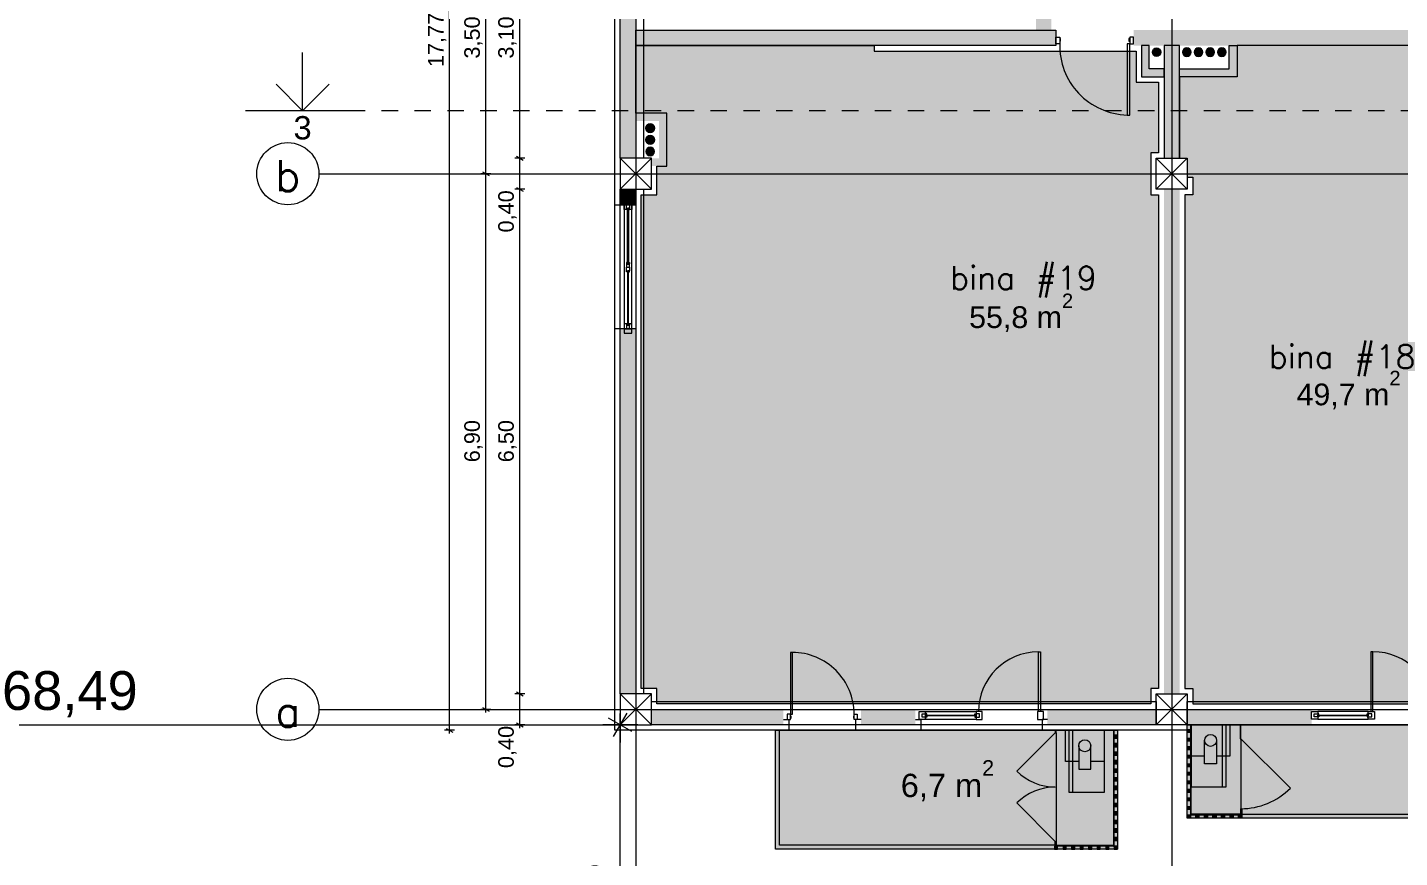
# Model space of a CAD drawing. Header units: metres. Extents: x 476297 to 476657, y 4620828 to 4621206.
# Drawn here: x 476383.03 to 476400.69, y 4620861.65 to 4620872.34 of the extents above; entities that cross this region are included whole.
import ezdxf

# ---------------------------------------------------------------- set-up
doc = ezdxf.new("R2010")
doc.units = ezdxf.units.M
doc.header["$MEASUREMENT"] = 0
doc.linetypes.add('Dashed', pattern=[0.423333, 0.211667, -0.211667])
for name, color, linetype in [('0_Pen_No__42_Pen_No__250', 7, 'Continuous'), ('2D Drafting - General_Pen_No__1', 7, 'Continuous'), ('2D Drafting - General_Pen_No__1_Pen_No__7', 7, 'Continuous'), ('2D Drafting - General_Pen_No__250_Pen_No__7', 7, 'Continuous'), ('2D Drafting - General_Pen_No__7', 7, 'Continuous'), ('2D Drafting - General_Pen_No__7_Pen_No__1', 7, 'Continuous'), ('2D Drafting - General_Pen_No__7_Pen_No__7', 7, 'Continuous'), ('Annotation - Text_Pen_No__7', 7, 'Continuous'), ('Doors_Pen_No__7_Pen_No__1', 7, 'Continuous'), ('Doors_Pen_No__7_Pen_No__7', 7, 'Continuous'), ('G-Anno-Nplt', 7, 'Continuous'), ('gegmebi_Pen_No__1', 7, 'Continuous'), ('kar-panjara_Pen_No__7_Pen_No__1', 7, 'Continuous'), ('kar-panjara_Pen_No__7_Pen_No__7', 7, 'Continuous'), ('New.', 7, 'Continuous'), ('New2D Drafting - General_Pen_No__250_Pen_No__7', 7, 'Continuous'), ('New2D Drafting - General_Pen_No__30_Pen_No__9_Pen_No__9', 7, 'Continuous'), ('NewDoors_Pen_No__7_Pen_No__7', 7, 'Continuous'), ('Newreg_nak', 7, 'Continuous'), ('Newshenobebi', 7, 'Continuous'), ('NewStructural - Bearing', 7, 'Continuous'), ('shaxtebi da milebi_Pen_No__1_Pen_No__1', 7, 'Continuous'), ('shaxtebi da milebi_Pen_No__5_Pen_No__250', 7, 'Continuous'), ('shaxtebi da milebi_Pen_No__5_Pen_No__5', 7, 'Continuous'), ('zoma', 7, 'Continuous'), ('zoma_Pen_No__5', 7, 'Continuous')]:
    doc.layers.add(name, color=color, linetype=linetype)
doc.styles.add('GENERATED_STYLE_1', font='arial.ttf')
doc.styles.add('GENERATED_STYLE_2', font='arial.ttf')
doc.dimstyles.new('GENERATED_STYLE__1', dxfattribs={"dimtxt": 0.2, "dimasz": 0.064421, "dimexe": 0.18, "dimexo": 0.003, "dimgap": 0.09, "dimtad": 1, "dimtih": 1, "dimtoh": 1, "dimzin": 0, "dimdsep": 46, "dimtxsty": 'GENERATED_STYLE_2', "dimblk": 'ARROWHEAD_2', "dimblk1": 'ARROWHEAD_2', "dimblk2": 'ARROWHEAD_2', "dimcen": 0.09, "dimclrd": 142, "dimclre": 142, "dimclrt": 142, "dimadec": 0, "dimazin": 0, "dimtfac": 1, "dimtdec": 4, "dimtmove": 0, "dimatfit": 3, "dimfxl": 1, "dimtolj": 1, "dimtzin": 0, "dimarcsym": 0})
doc.dimstyles.new('GENERATED_STYLE__11', dxfattribs={"dimtxt": 0.2, "dimasz": 0.064421, "dimexe": 0.18, "dimexo": 0.003, "dimgap": 0.09, "dimtad": 1, "dimzin": 0, "dimdsep": 46, "dimtxsty": 'GENERATED_STYLE_2', "dimblk": 'ARROWHEAD_2', "dimblk1": 'ARROWHEAD_2', "dimblk2": 'ARROWHEAD_2', "dimcen": 0.09, "dimclrd": 142, "dimclre": 142, "dimclrt": 142, "dimadec": 0, "dimazin": 0, "dimtfac": 1, "dimtdec": 4, "dimtmove": 0, "dimatfit": 3, "dimfxl": 1, "dimtolj": 1, "dimtzin": 0, "dimarcsym": 0})
doc.dimstyles.new('GENERATED_STYLE__15', dxfattribs={"dimtxt": 0.5, "dimasz": 0.228, "dimexe": 0.18, "dimexo": 0.003, "dimgap": 0.09, "dimtad": 1, "dimtih": 1, "dimtoh": 1, "dimzin": 0, "dimdsep": 46, "dimtxsty": 'GENERATED_STYLE_2', "dimblk": 'ARROWHEAD_2', "dimblk1": 'ARROWHEAD_2', "dimblk2": 'ARROWHEAD_2', "dimcen": 0.09, "dimclrd": 1, "dimclre": 1, "dimclrt": 1, "dimadec": 0, "dimazin": 0, "dimtfac": 1, "dimtdec": 4, "dimtmove": 2, "dimatfit": 3, "dimfxl": 1, "dimtolj": 1, "dimtzin": 0, "dimarcsym": 0})
doc.dimstyles.new('GENERATED_STYLE__9', dxfattribs={"dimtxt": 0.5, "dimasz": 0.228, "dimexe": 0.18, "dimexo": 0.003, "dimgap": 0.09, "dimtad": 1, "dimzin": 0, "dimdsep": 46, "dimtxsty": 'GENERATED_STYLE_2', "dimblk": 'ARROWHEAD_2', "dimblk1": 'ARROWHEAD_2', "dimblk2": 'ARROWHEAD_2', "dimcen": 0.09, "dimclrd": 1, "dimclre": 1, "dimclrt": 1, "dimadec": 0, "dimazin": 0, "dimtfac": 1, "dimtdec": 4, "dimtmove": 0, "dimatfit": 3, "dimfxl": 1, "dimtolj": 1, "dimtzin": 0, "dimarcsym": 0})

# ---------------------------------------------------------------- blocks, each defined once
blk = doc.blocks.new('*D623', base_point=(476844.527, 4621385.791))
at = {"layer": 'zoma', "color": 1, "linetype": 'Continuous', "lineweight": 0, "transparency": 16777216}
for p, q in [((476390.662, 4620863.359), (476390.662, 4620863.505)), ((476390.887, 4620863.359), (476390.437, 4620863.359)), ((476390.812, 4620863.272), (476390.512, 4620863.445)), ((476390.662, 4620858.414), (476390.662, 4620863.359)), ((476390.887, 4620858.414), (476390.437, 4620858.414)), ((476390.512, 4620858.501), (476390.812, 4620858.327)), ((476390.662, 4620858.267), (476390.662, 4620858.414))]:
    blk.add_line(p, q, dxfattribs=at)
at = {"layer": 'zoma', "color": 1, "lineweight": 0, "transparency": 16777216, "insert": (476390.562, 4620860.221), "char_height": 0.5, "attachment_point": 7, "rotation": 90, "style": 'GENERATED_STYLE_2'}
blk.add_mtext('\\A1;{\\pql;\\fArial CYR|b0|i0|c204|p34;4,93}', dxfattribs=at)
blk = doc.blocks.new('ARROWHEAD_2')
at = {"color": 0, "linetype": 'Continuous', "lineweight": 0}
for p, q in [((0, 0), (-1, 0)), ((-0.378, -0.655), (0.378, 0.655))]:
    blk.add_line(p, q, dxfattribs=at)
blk = doc.blocks.new('*D630', base_point=(476844.527, 4621385.791))
at = {"layer": 'zoma', "color": 142, "linetype": 'Continuous', "lineweight": 0, "transparency": 16777216}
for p, q in [((476388.994, 4620870.459), (476388.867, 4620870.459)), ((476388.888, 4620870.483), (476388.973, 4620870.434)), ((476388.931, 4620863.559), (476388.931, 4620870.459)), ((476388.994, 4620863.559), (476388.867, 4620863.559)), ((476388.888, 4620863.583), (476388.973, 4620863.534)), ((476388.931, 4620863.517), (476388.931, 4620863.559))]:
    blk.add_line(p, q, dxfattribs=at)
at = {"layer": 'zoma', "color": 142, "lineweight": 0, "transparency": 16777216, "insert": (476388.891, 4620866.742), "char_height": 0.2, "attachment_point": 7, "rotation": 90, "style": 'GENERATED_STYLE_2'}
blk.add_mtext('\\A1;{\\pql;\\fArial CYR|b0|i0|c204|p34;6,90}', dxfattribs=at)
blk = doc.blocks.new('*D631', base_point=(476844.527, 4621385.791))
at = {"layer": 'zoma', "color": 142, "linetype": 'Continuous', "lineweight": 0, "transparency": 16777216}
for p, q in [((476388.994, 4620873.959), (476388.867, 4620873.959)), ((476388.888, 4620873.983), (476388.973, 4620873.934)), ((476388.931, 4620870.459), (476388.931, 4620873.959)), ((476388.994, 4620870.459), (476388.867, 4620870.459)), ((476388.888, 4620870.483), (476388.973, 4620870.434))]:
    blk.add_line(p, q, dxfattribs=at)
at = {"layer": 'zoma', "color": 142, "lineweight": 0, "transparency": 16777216, "insert": (476388.891, 4620871.942), "char_height": 0.2, "attachment_point": 7, "rotation": 90, "style": 'GENERATED_STYLE_2'}
blk.add_mtext('\\A1;{\\pql;\\fArial CYR|b0|i0|c204|p34;3,50}', dxfattribs=at)
blk = doc.blocks.new('*D636', base_point=(476844.527, 4621385.791))
at = {"layer": 'zoma', "color": 142, "linetype": 'Continuous', "lineweight": 0, "transparency": 16777216}
for p, q in [((476390.621, 4620860.481), (476390.662, 4620860.481)), ((476390.687, 4620860.523), (476390.638, 4620860.438)), ((476390.662, 4620860.417), (476390.662, 4620860.544)), ((476390.662, 4620860.481), (476432.462, 4620860.481)), ((476432.438, 4620860.438), (476432.487, 4620860.523)), ((476432.462, 4620860.417), (476432.462, 4620860.544)), ((476432.462, 4620860.481), (476432.504, 4620860.481))]:
    blk.add_line(p, q, dxfattribs=at)
at = {"layer": 'zoma', "color": 142, "lineweight": 0, "transparency": 16777216, "insert": (476411.22, 4620860.521), "char_height": 0.2, "attachment_point": 7, "style": 'GENERATED_STYLE_2'}
blk.add_mtext('\\A1;{\\pql;\\fArial CYR|b0|i0|c204|p34;41,80}', dxfattribs=at)
blk = doc.blocks.new('*D657', base_point=(476844.527, 4621385.791))
at = {"layer": 'zoma', "color": 142, "linetype": 'Continuous', "lineweight": 0, "transparency": 16777216}
for p, q in [((476389.368, 4620863.759), (476389.368, 4620870.259)), ((476389.432, 4620863.759), (476389.305, 4620863.759)), ((476389.326, 4620863.783), (476389.41, 4620863.734)), ((476389.368, 4620863.359), (476389.368, 4620863.759)), ((476389.432, 4620863.359), (476389.305, 4620863.359)), ((476389.326, 4620863.383), (476389.41, 4620863.334)), ((476389.368, 4620863.317), (476389.368, 4620863.359))]:
    blk.add_line(p, q, dxfattribs=at)
at = {"layer": 'zoma', "color": 142, "lineweight": 0, "transparency": 16777216, "insert": (476389.328, 4620862.802), "char_height": 0.2, "attachment_point": 7, "rotation": 89.9995, "style": 'GENERATED_STYLE_2'}
blk.add_mtext('\\A1;{\\pql;\\fArial CYR|b0|i0|c204|p34;0,40}', dxfattribs=at)
blk = doc.blocks.new('*D658', base_point=(476844.527, 4621385.791))
at = {"layer": 'zoma', "color": 142, "linetype": 'Continuous', "lineweight": 0, "transparency": 16777216}
for p, q in [((476389.326, 4620870.283), (476389.411, 4620870.234)), ((476389.368, 4620863.759), (476389.368, 4620870.259)), ((476389.326, 4620863.783), (476389.41, 4620863.734))]:
    blk.add_line(p, q, dxfattribs=at)
at = {"layer": 'zoma', "color": 142, "lineweight": 0, "transparency": 16777216, "char_height": 0.2, "attachment_point": 7, "rotation": 89.9995, "style": 'GENERATED_STYLE_2'}
for s, insert in [('\\A1;{\\pql;\\fArial CYR|b0|i0|c204|p34;0,40}', (476389.328, 4620869.702)), ('\\A1;{\\pql;\\fArial CYR|b0|i0|c204|p34;6,50}', (476389.328, 4620866.742))]:
    blk.add_mtext(s, dxfattribs=dict(at, insert=insert))
blk = doc.blocks.new('*D659', base_point=(476844.527, 4621385.791))
at = {"layer": 'zoma', "color": 142, "linetype": 'Continuous', "lineweight": 0, "transparency": 16777216}
for p, q in [((476389.368, 4620870.659), (476389.368, 4620873.759)), ((476389.432, 4620870.659), (476389.305, 4620870.659)), ((476389.326, 4620870.683), (476389.411, 4620870.634)), ((476389.368, 4620870.259), (476389.368, 4620870.659)), ((476389.432, 4620870.259), (476389.305, 4620870.259)), ((476389.326, 4620870.283), (476389.411, 4620870.234)), ((476389.368, 4620863.759), (476389.368, 4620870.259))]:
    blk.add_line(p, q, dxfattribs=at)
blk = doc.blocks.new('*D660', base_point=(476844.527, 4621385.791))
at = {"layer": 'zoma', "color": 142, "linetype": 'Continuous', "lineweight": 0, "transparency": 16777216}
for p, q in [((476389.368, 4620873.759), (476389.368, 4620874.159)), ((476389.432, 4620873.759), (476389.305, 4620873.759)), ((476389.326, 4620873.783), (476389.411, 4620873.734)), ((476389.368, 4620870.659), (476389.368, 4620873.759)), ((476389.432, 4620870.659), (476389.305, 4620870.659)), ((476389.326, 4620870.683), (476389.411, 4620870.634))]:
    blk.add_line(p, q, dxfattribs=at)
at = {"layer": 'zoma', "color": 142, "lineweight": 0, "transparency": 16777216, "char_height": 0.2, "attachment_point": 7, "rotation": 89.9995, "style": 'GENERATED_STYLE_2'}
for s, insert in [('\\A1;{\\pql;\\fArial CYR|b0|i0|c204|p34;0,40}', (476389.328, 4620873.202)), ('\\A1;{\\pql;\\fArial CYR|b0|i0|c204|p34;3,10}', (476389.328, 4620871.942))]:
    blk.add_mtext(s, dxfattribs=dict(at, insert=insert))
blk = doc.blocks.new('*D665', base_point=(476844.527, 4621385.791))
at = {"layer": 'zoma', "color": 142, "linetype": 'Continuous', "lineweight": 0, "transparency": 16777216}
for p, q in [((476388.528, 4620881.059), (476388.401, 4620881.059)), ((476388.507, 4620881.034), (476388.422, 4620881.083)), ((476388.464, 4620881.059), (476388.464, 4620881.1)), ((476388.464, 4620863.289), (476388.464, 4620881.059)), ((476388.528, 4620863.289), (476388.401, 4620863.289)), ((476388.422, 4620863.313), (476388.506, 4620863.264)), ((476388.464, 4620863.247), (476388.464, 4620863.289))]:
    blk.add_line(p, q, dxfattribs=at)
at = {"layer": 'zoma', "color": 142, "lineweight": 0, "transparency": 16777216, "insert": (476388.424, 4620871.832), "char_height": 0.2, "attachment_point": 7, "rotation": 89.9995, "style": 'GENERATED_STYLE_2'}
blk.add_mtext('\\A1;{\\pql;\\fArial CYR|b0|i0|c204|p34;17,77}', dxfattribs=at)
blk = doc.blocks.new('*D669', base_point=(476844.527, 4621385.791))
at = {"layer": 'zoma', "color": 1, "linetype": 'Continuous', "lineweight": 0, "transparency": 16777216}
for p, q in [((476322.26, 4620863.508), (476322.087, 4620863.208)), ((476322.174, 4620863.133), (476322.174, 4620863.583)), ((476390.576, 4620863.208), (476390.749, 4620863.508)), ((476390.663, 4620863.133), (476390.663, 4620863.583)), ((476322.027, 4620863.358), (476322.174, 4620863.358)), ((476322.174, 4620863.358), (476390.663, 4620863.358)), ((476390.663, 4620863.358), (476390.809, 4620863.358))]:
    blk.add_line(p, q, dxfattribs=at)
at = {"layer": 'zoma', "color": 1, "lineweight": 0, "transparency": 16777216, "insert": (476382.702, 4620863.458), "char_height": 0.5, "attachment_point": 7, "style": 'GENERATED_STYLE_2'}
blk.add_mtext('\\A1;{\\pql;\\fArial CYR|b0|i0|c204|p34;68,49}', dxfattribs=at)

msp = doc.modelspace()

# ---------------------------------------------------------------- hatches: boundary and pattern name
at = {"layer": '2D Drafting - General_Pen_No__250_Pen_No__7', "linetype": 'Continuous', "lineweight": 0}
for points in [[(476390.862, 4620873.759), (476390.662, 4620873.759), (476390.662, 4620870.659), (476390.862, 4620870.659)], [(476396.012, 4620872.708), (476396.212, 4620872.708), (476396.212, 4620872.309), (476396.012, 4620872.309)], [(476390.862, 4620872.309), (476396.27, 4620872.309), (476396.27, 4620872.109), (476390.862, 4620872.109)], [(476397.27, 4620872.109), (476401.012, 4620872.109), (476401.012, 4620872.309), (476397.27, 4620872.309)], [(476397.472, 4620872.109), (476397.372, 4620872.109), (476397.372, 4620871.709), (476397.662, 4620871.709), (476397.662, 4620871.809), (476397.472, 4620871.809)], [(476397.862, 4620870.659), (476397.862, 4620872.109), (476397.662, 4620872.109), (476397.662, 4620870.659)], [(476398.502, 4620872.109), (476398.603, 4620872.109), (476398.603, 4620871.709), (476397.862, 4620871.709), (476397.862, 4620871.809), (476398.502, 4620871.809)], [(476390.862, 4620871.24), (476390.862, 4620871.14), (476391.162, 4620871.14), (476391.162, 4620870.659), (476391.062, 4620870.659), (476391.062, 4620870.558), (476391.262, 4620870.558), (476391.262, 4620871.24)], [(476390.862, 4620870.259), (476390.662, 4620870.259), (476390.662, 4620870.059), (476390.862, 4620870.059)], [(476397.862, 4620863.759), (476397.862, 4620870.259), (476397.662, 4620870.259), (476397.662, 4620863.759)], [(476390.862, 4620868.459), (476390.662, 4620868.459), (476390.662, 4620863.759), (476390.862, 4620863.759)], [(476391.062, 4620863.359), (476392.762, 4620863.359), (476392.762, 4620863.559), (476391.062, 4620863.559)], [(476394.462, 4620863.559), (476394.462, 4620863.359), (476393.762, 4620863.359), (476393.762, 4620863.559)], [(476396.162, 4620863.359), (476397.562, 4620863.359), (476397.562, 4620863.559), (476396.162, 4620863.559)], [(476397.962, 4620863.359), (476399.562, 4620863.359), (476399.562, 4620863.559), (476397.962, 4620863.559)], [(476396.262, 4620863.288), (476396.262, 4620863.258), (476396.272, 4620863.258), (476396.272, 4620863.288)], [(476397.012, 4620861.798), (476397.022, 4620861.798), (476397.022, 4620863.289), (476397.012, 4620863.289)], [(476398.012, 4620862.199), (476398.012, 4620863.359), (476398.002, 4620863.359), (476398.002, 4620862.199)], [(476398.642, 4620863.359), (476398.642, 4620863.179), (476398.652, 4620863.179), (476398.652, 4620863.359)], [(476398.662, 4620862.279), (476398.662, 4620862.199), (476398.652, 4620862.199), (476398.652, 4620862.279)], [(476398.652, 4620862.209), (476398.012, 4620862.209), (476398.012, 4620862.199), (476398.652, 4620862.199)], [(476396.262, 4620861.858), (476396.272, 4620861.858), (476396.272, 4620861.808), (476396.262, 4620861.808)], [(476396.262, 4620861.808), (476397.012, 4620861.808), (476397.012, 4620861.798), (476396.262, 4620861.798)]]:
    msp.add_hatch(color=7, dxfattribs=at).paths.add_polyline_path(points)
at = {"layer": 'G-Anno-Nplt', "linetype": 'Continuous', "lineweight": 0}
for color, points in [(167, [(476393.932, 4620872.109), (476393.932, 4620872.039), (476397.302, 4620872.039), (476397.302, 4620871.639), (476397.592, 4620871.639), (476397.592, 4620870.729), (476397.492, 4620870.729), (476397.492, 4620870.189), (476397.592, 4620870.189), (476397.592, 4620863.829), (476397.492, 4620863.829), (476397.492, 4620863.629), (476391.132, 4620863.629), (476391.132, 4620863.829), (476390.932, 4620863.829), (476390.932, 4620870.189), (476391.132, 4620870.189), (476391.132, 4620870.558), (476391.262, 4620870.558), (476391.262, 4620871.24), (476390.862, 4620871.24), (476390.862, 4620872.109)]), (167, [(476404.442, 4620869.939), (476402.042, 4620869.939), (476402.042, 4620872.039), (476400.892, 4620872.039), (476400.892, 4620872.109), (476398.603, 4620872.109), (476398.603, 4620871.709), (476397.862, 4620871.709), (476397.862, 4620870.659), (476397.962, 4620870.659), (476397.962, 4620870.413), (476398.032, 4620870.413), (476398.032, 4620870.189), (476397.932, 4620870.189), (476397.932, 4620863.829), (476398.032, 4620863.829), (476398.032, 4620863.629), (476404.392, 4620863.629), (476404.392, 4620863.829), (476404.442, 4620863.829)]), (46, [(476392.662, 4620861.758), (476392.662, 4620863.289), (476397.062, 4620863.289), (476397.062, 4620861.758)]), (46, [(476404.462, 4620863.359), (476404.462, 4620862.159), (476397.962, 4620862.159), (476397.962, 4620863.359)])]:
    msp.add_hatch(color=color, dxfattribs=at).paths.add_polyline_path(points)
at = {"layer": 'New2D Drafting - General_Pen_No__250_Pen_No__7', "linetype": 'Continuous', "lineweight": 0}
for points in [[(476396.892, 4620863.289), (476396.392, 4620863.289), (476396.392, 4620862.889), (476396.565, 4620862.889), (476396.565, 4620862.789), (476396.719, 4620862.789), (476396.719, 4620862.889), (476396.892, 4620862.889)], [(476396.892, 4620863.289), (476396.442, 4620863.289), (476396.442, 4620862.489), (476396.892, 4620862.489)], [(476398.012, 4620863.359), (476398.462, 4620863.359), (476398.462, 4620862.559), (476398.012, 4620862.559)], [(476398.012, 4620863.359), (476398.512, 4620863.359), (476398.512, 4620862.959), (476398.339, 4620862.959), (476398.339, 4620862.859), (476398.185, 4620862.859), (476398.185, 4620862.959), (476398.012, 4620862.959)]]:
    msp.add_hatch(color=255, dxfattribs=at).paths.add_polyline_path(points)
at = {"layer": 'New2D Drafting - General_Pen_No__30_Pen_No__9_Pen_No__9', "linetype": 'Continuous', "lineweight": 0}
for points in [[(476397.962, 4620863.299), (476398.002, 4620863.299), (476398.002, 4620863.259), (476397.962, 4620863.259)], [(476397.062, 4620863.228), (476397.022, 4620863.228), (476397.022, 4620863.188), (476397.062, 4620863.188)], [(476397.062, 4620863.118), (476397.022, 4620863.118), (476397.022, 4620863.078), (476397.062, 4620863.078)], [(476397.962, 4620863.189), (476398.002, 4620863.189), (476398.002, 4620863.149), (476397.962, 4620863.149)], [(476397.062, 4620863.008), (476397.022, 4620863.008), (476397.022, 4620862.968), (476397.062, 4620862.968)], [(476397.962, 4620863.079), (476398.002, 4620863.079), (476398.002, 4620863.039), (476397.962, 4620863.039)], [(476397.962, 4620862.969), (476398.002, 4620862.969), (476398.002, 4620862.929), (476397.962, 4620862.929)], [(476397.062, 4620862.898), (476397.022, 4620862.898), (476397.022, 4620862.858), (476397.062, 4620862.858)], [(476397.062, 4620862.788), (476397.022, 4620862.788), (476397.022, 4620862.748), (476397.062, 4620862.748)], [(476397.962, 4620862.859), (476398.002, 4620862.859), (476398.002, 4620862.819), (476397.962, 4620862.819)], [(476397.962, 4620862.749), (476398.002, 4620862.749), (476398.002, 4620862.709), (476397.962, 4620862.709)], [(476397.062, 4620862.678), (476397.022, 4620862.678), (476397.022, 4620862.638), (476397.062, 4620862.638)], [(476397.962, 4620862.639), (476398.002, 4620862.639), (476398.002, 4620862.599), (476397.962, 4620862.599)], [(476397.062, 4620862.568), (476397.022, 4620862.568), (476397.022, 4620862.528), (476397.062, 4620862.528)], [(476397.062, 4620862.458), (476397.022, 4620862.458), (476397.022, 4620862.418), (476397.062, 4620862.418)], [(476397.962, 4620862.529), (476398.002, 4620862.529), (476398.002, 4620862.489), (476397.962, 4620862.489)], [(476397.962, 4620862.419), (476398.002, 4620862.419), (476398.002, 4620862.379), (476397.962, 4620862.379)], [(476397.062, 4620862.348), (476397.022, 4620862.348), (476397.022, 4620862.308), (476397.062, 4620862.308)], [(476397.062, 4620862.238), (476397.022, 4620862.238), (476397.022, 4620862.198), (476397.062, 4620862.198)], [(476397.962, 4620862.309), (476398.002, 4620862.309), (476398.002, 4620862.269), (476397.962, 4620862.269)], [(476397.062, 4620862.128), (476397.022, 4620862.128), (476397.022, 4620862.088), (476397.062, 4620862.088)], [(476397.962, 4620862.159), (476397.962, 4620862.199), (476398.002, 4620862.199), (476398.002, 4620862.159)], [(476398.072, 4620862.159), (476398.072, 4620862.199), (476398.112, 4620862.199), (476398.112, 4620862.159)], [(476398.182, 4620862.159), (476398.182, 4620862.199), (476398.222, 4620862.199), (476398.222, 4620862.159)], [(476398.292, 4620862.159), (476398.292, 4620862.199), (476398.332, 4620862.199), (476398.332, 4620862.159)], [(476398.402, 4620862.159), (476398.402, 4620862.199), (476398.442, 4620862.199), (476398.442, 4620862.159)], [(476398.512, 4620862.159), (476398.512, 4620862.199), (476398.552, 4620862.199), (476398.552, 4620862.159)], [(476398.622, 4620862.159), (476398.622, 4620862.199), (476398.662, 4620862.199), (476398.662, 4620862.159)], [(476397.062, 4620862.018), (476397.022, 4620862.018), (476397.022, 4620861.978), (476397.062, 4620861.978)], [(476397.062, 4620861.908), (476397.022, 4620861.908), (476397.022, 4620861.868), (476397.062, 4620861.868)], [(476396.292, 4620861.758), (476396.292, 4620861.798), (476396.252, 4620861.798), (476396.252, 4620861.758)], [(476396.402, 4620861.758), (476396.402, 4620861.798), (476396.362, 4620861.798), (476396.362, 4620861.758)], [(476396.512, 4620861.758), (476396.512, 4620861.798), (476396.472, 4620861.798), (476396.472, 4620861.758)], [(476396.622, 4620861.758), (476396.622, 4620861.798), (476396.582, 4620861.798), (476396.582, 4620861.758)], [(476396.732, 4620861.758), (476396.732, 4620861.798), (476396.692, 4620861.798), (476396.692, 4620861.758)], [(476396.842, 4620861.758), (476396.842, 4620861.798), (476396.802, 4620861.798), (476396.802, 4620861.758)], [(476396.952, 4620861.758), (476396.952, 4620861.798), (476396.912, 4620861.798), (476396.912, 4620861.758)], [(476397.062, 4620861.758), (476397.062, 4620861.798), (476397.022, 4620861.798), (476397.022, 4620861.758)]]:
    msp.add_hatch(color=255, dxfattribs=at).paths.add_polyline_path(points)
at = {"layer": 'shaxtebi da milebi_Pen_No__1_Pen_No__1', "linetype": 'Continuous', "lineweight": 0}
for points in [[(476397.512, 4620872.024, -1), (476397.622, 4620872.024, -1)], [(476398.012, 4620872.024, 1), (476397.902, 4620872.024, 1)], [(476391.048, 4620870.8, -1), (476391.048, 4620870.69, -1)]]:
    msp.add_hatch(color=1, dxfattribs=at).paths.add_polyline_path(points)
at = {"layer": 'shaxtebi da milebi_Pen_No__5_Pen_No__5', "linetype": 'Continuous', "lineweight": 0}
for color, points in [(5, [(476398.107, 4620872.079, 1), (476398.107, 4620871.969, 1)]), (251, [(476398.257, 4620872.079, 1), (476398.257, 4620871.969, 1)]), (251, [(476398.407, 4620872.079, 1), (476398.407, 4620871.969, 1)]), (251, [(476391.048, 4620870.99, 1), (476391.048, 4620871.1, 1)]), (251, [(476391.048, 4620870.84, 1), (476391.048, 4620870.95, 1)])]:
    msp.add_hatch(color=color, dxfattribs=at).paths.add_polyline_path(points)

# ---------------------------------------------------------------- linework, layer by layer
at = {"layer": '0_Pen_No__42_Pen_No__250', "color": 5, "linetype": 'Continuous', "lineweight": 0}
for centre in [(476386.382, 4620870.459), (476386.382, 4620870.459), (476386.382, 4620863.559), (476386.382, 4620863.559)]:
    msp.add_circle(centre, 0.4, dxfattribs=at)
at = {"layer": '2D Drafting - General_Pen_No__1', "color": 7, "linetype": 'Continuous', "lineweight": 0}
for p, q in [((476390.662, 4620870.259), (476391.062, 4620870.659)), ((476391.062, 4620870.259), (476390.662, 4620870.659)), ((476397.562, 4620870.259), (476397.962, 4620870.659)), ((476397.962, 4620870.259), (476397.562, 4620870.659)), ((476390.662, 4620863.359), (476391.062, 4620863.759)), ((476391.062, 4620863.359), (476390.662, 4620863.759)), ((476397.562, 4620863.359), (476397.962, 4620863.759)), ((476397.962, 4620863.359), (476397.562, 4620863.759))]:
    msp.add_line(p, q, dxfattribs=at)
at = {"layer": '2D Drafting - General_Pen_No__1', "color": 7, "linetype": 'Continuous', "lineweight": 0, "flags": 128}
for points in [[(476390.662, 4620870.659), (476390.662, 4620873.759), (476390.962, 4620873.759), (476390.962, 4620870.659)], [(476390.662, 4620870.259), (476391.062, 4620870.259), (476391.062, 4620870.659), (476390.662, 4620870.659)], [(476397.962, 4620870.259), (476397.562, 4620870.259), (476397.562, 4620870.659), (476397.962, 4620870.659)], [(476390.662, 4620863.759), (476390.662, 4620870.259), (476390.962, 4620870.259), (476390.962, 4620863.759)], [(476390.662, 4620863.359), (476391.062, 4620863.359), (476391.062, 4620863.759), (476390.662, 4620863.759)], [(476397.562, 4620863.359), (476391.062, 4620863.359), (476391.062, 4620863.659), (476397.562, 4620863.659)], [(476397.962, 4620863.359), (476397.562, 4620863.359), (476397.562, 4620863.759), (476397.962, 4620863.759)], [(476404.462, 4620863.359), (476397.962, 4620863.359), (476397.962, 4620863.659), (476404.462, 4620863.659)]]:
    msp.add_lwpolyline(points, close=True, dxfattribs=at)
at = {"layer": '2D Drafting - General_Pen_No__1_Pen_No__7', "color": 7, "linetype": 'Continuous', "lineweight": 0}
msp.add_arc((476397.212, 4620872.108), 0.893, 178.3962, 268.3962, dxfattribs=at)
at = {"layer": '2D Drafting - General_Pen_No__250_Pen_No__7', "color": 7, "linetype": 'Continuous', "lineweight": 0, "flags": 128}
for points in [[(476390.862, 4620872.309), (476396.27, 4620872.309), (476396.27, 4620872.109), (476390.862, 4620872.109)], [(476397.472, 4620872.109), (476397.372, 4620872.109), (476397.372, 4620871.709), (476397.662, 4620871.709), (476397.662, 4620871.809), (476397.472, 4620871.809)], [(476397.862, 4620870.659), (476397.862, 4620872.109), (476397.662, 4620872.109), (476397.662, 4620870.659)], [(476398.502, 4620872.109), (476398.603, 4620872.109), (476398.603, 4620871.709), (476397.862, 4620871.709), (476397.862, 4620871.809), (476398.502, 4620871.809)], [(476396.262, 4620863.288), (476396.262, 4620863.258), (476396.272, 4620863.258), (476396.272, 4620863.288)], [(476397.012, 4620861.798), (476397.022, 4620861.798), (476397.022, 4620863.289), (476397.012, 4620863.289)], [(476398.012, 4620862.199), (476398.012, 4620863.359), (476398.002, 4620863.359), (476398.002, 4620862.199)], [(476398.642, 4620863.359), (476398.642, 4620863.179), (476398.652, 4620863.179), (476398.652, 4620863.359)], [(476398.662, 4620862.279), (476398.662, 4620862.199), (476398.652, 4620862.199), (476398.652, 4620862.279)], [(476398.652, 4620862.209), (476398.012, 4620862.209), (476398.012, 4620862.199), (476398.652, 4620862.199)], [(476396.262, 4620861.858), (476396.272, 4620861.858), (476396.272, 4620861.808), (476396.262, 4620861.808)], [(476396.262, 4620861.808), (476397.012, 4620861.808), (476397.012, 4620861.798), (476396.262, 4620861.798)]]:
    msp.add_lwpolyline(points, close=True, dxfattribs=at)
at = {"layer": '2D Drafting - General_Pen_No__7', "color": 7, "linetype": 'Continuous', "lineweight": 0, "flags": 128}
for points in [[(476392.762, 4620863.43), (476392.832, 4620863.43), (476392.832, 4620863.29)], [(476393.762, 4620863.43), (476393.692, 4620863.43), (476393.692, 4620863.29)], [(476394.462, 4620863.43), (476394.532, 4620863.43), (476394.532, 4620863.29)], [(476396.162, 4620863.43), (476396.092, 4620863.43), (476396.092, 4620863.29)]]:
    msp.add_lwpolyline(points, dxfattribs=at)
at = {"layer": '2D Drafting - General_Pen_No__7_Pen_No__1', "color": 7, "linetype": 'Continuous', "lineweight": 0, "flags": 128}
msp.add_lwpolyline([(476395.242, 4620863.43), (476394.592, 4620863.43), (476394.592, 4620863.53), (476395.242, 4620863.53)], close=True, dxfattribs=at)
at = {"layer": '2D Drafting - General_Pen_No__7_Pen_No__7', "color": 7, "linetype": 'Continuous', "lineweight": 0, "flags": 128}
msp.add_lwpolyline([(476399.642, 4620863.431), (476400.292, 4620863.431), (476400.292, 4620863.531), (476399.642, 4620863.531)], close=True, dxfattribs=at)
at = {"layer": '2D Drafting - General_Pen_No__7_Pen_No__7', "color": 7, "linetype": 'Continuous', "lineweight": 0}
for centre, radius, start, end in [((476392.878, 4620863.498), 0.794, 359.9998, 90.0015), ((476396.045, 4620863.53), 0.77, 90, 179.9968), ((476400.352, 4620863.531), 0.77, 0.0057, 90.0025)]:
    msp.add_arc(centre, radius, start, end, dxfattribs=at)
at = {"layer": 'Doors_Pen_No__7_Pen_No__1', "color": 7, "linetype": 'Continuous', "lineweight": 0, "flags": 128}
msp.add_lwpolyline([(476396.072, 4620863.53), (476396.045, 4620863.53), (476396.045, 4620864.3), (476396.072, 4620864.3)], close=True, dxfattribs=at)
at = {"layer": 'Doors_Pen_No__7_Pen_No__7', "color": 7, "linetype": 'Continuous', "lineweight": 0, "flags": 128}
for points in [[(476396.27, 4620872.217), (476396.319, 4620872.217), (476396.319, 4620872.133), (476396.27, 4620872.133)], [(476396.33, 4620872.199), (476396.319, 4620872.199), (476396.319, 4620872.166), (476396.33, 4620872.166)], [(476397.22, 4620872.133), (476397.187, 4620872.133), (476397.187, 4620871.215), (476397.22, 4620871.215)], [(476397.22, 4620872.199), (476397.209, 4620872.199), (476397.209, 4620872.166), (476397.22, 4620872.166)], [(476397.27, 4620872.217), (476397.22, 4620872.217), (476397.22, 4620872.133), (476397.27, 4620872.133)], [(476392.852, 4620863.498), (476392.878, 4620863.498), (476392.878, 4620864.292), (476392.852, 4620864.292)], [(476400.325, 4620863.531), (476400.352, 4620863.531), (476400.352, 4620864.301), (476400.325, 4620864.301)], [(476392.812, 4620863.43), (476392.852, 4620863.43), (476392.852, 4620863.498), (476392.812, 4620863.498)], [(476392.852, 4620863.444), (476392.86, 4620863.444), (476392.86, 4620863.471), (476392.852, 4620863.471)], [(476393.664, 4620863.444), (476393.673, 4620863.444), (476393.673, 4620863.471), (476393.664, 4620863.471)], [(476393.712, 4620863.43), (476393.673, 4620863.43), (476393.673, 4620863.498), (476393.712, 4620863.498)]]:
    msp.add_lwpolyline(points, close=True, dxfattribs=at)
at = {"layer": 'G-Anno-Nplt', "color": 7, "linetype": 'Continuous', "lineweight": 0, "flags": 128}
for points in [[(476393.932, 4620872.109), (476393.932, 4620872.039), (476397.302, 4620872.039), (476397.302, 4620871.639), (476397.592, 4620871.639), (476397.592, 4620870.729), (476397.492, 4620870.729), (476397.492, 4620870.189), (476397.592, 4620870.189), (476397.592, 4620863.829), (476397.492, 4620863.829), (476397.492, 4620863.629), (476391.132, 4620863.629), (476391.132, 4620863.829), (476390.932, 4620863.829), (476390.932, 4620870.189), (476391.132, 4620870.189), (476391.132, 4620870.558), (476391.262, 4620870.558), (476391.262, 4620871.24), (476390.862, 4620871.24), (476390.862, 4620872.109)], [(476404.442, 4620869.939), (476402.042, 4620869.939), (476402.042, 4620872.039), (476400.892, 4620872.039), (476400.892, 4620872.109), (476398.603, 4620872.109), (476398.603, 4620871.709), (476397.862, 4620871.709), (476397.862, 4620870.659), (476397.962, 4620870.659), (476397.962, 4620870.413), (476398.032, 4620870.413), (476398.032, 4620870.189), (476397.932, 4620870.189), (476397.932, 4620863.829), (476398.032, 4620863.829), (476398.032, 4620863.629), (476404.392, 4620863.629), (476404.392, 4620863.829), (476404.442, 4620863.829)], [(476392.662, 4620861.758), (476392.662, 4620863.289), (476397.062, 4620863.289), (476397.062, 4620861.758)], [(476404.462, 4620863.359), (476404.462, 4620862.159), (476397.962, 4620862.159), (476397.962, 4620863.359)]]:
    msp.add_lwpolyline(points, close=True, dxfattribs=at)
at = {"layer": 'gegmebi_Pen_No__1', "color": 7, "linetype": 'Continuous', "lineweight": 0, "flags": 128}
for points in [[(476396.565, 4620862.889), (476396.392, 4620862.889), (476396.392, 4620863.289), (476396.892, 4620863.289), (476396.892, 4620862.889), (476396.719, 4620862.889)], [(476398.339, 4620862.959), (476398.512, 4620862.959), (476398.512, 4620863.359), (476398.012, 4620863.359), (476398.012, 4620862.959), (476398.185, 4620862.959)], [(476398.339, 4620863.159), (476398.339, 4620862.859), (476398.185, 4620862.859), (476398.185, 4620863.159)], [(476396.565, 4620863.089), (476396.565, 4620862.789), (476396.719, 4620862.789), (476396.719, 4620863.089)]]:
    msp.add_lwpolyline(points, dxfattribs=at)
at = {"layer": 'kar-panjara_Pen_No__7_Pen_No__1', "color": 7, "linetype": 'Continuous', "lineweight": 0, "flags": 128}
for points in [[(476394.592, 4620863.43), (476394.512, 4620863.43), (476394.512, 4620863.53), (476394.592, 4620863.53)], [(476394.547, 4620863.5), (476394.592, 4620863.5), (476394.592, 4620863.485), (476394.592, 4620863.475), (476394.607, 4620863.475), (476394.607, 4620863.46), (476394.547, 4620863.46)], [(476394.607, 4620863.5), (476394.592, 4620863.5), (476394.592, 4620863.485), (476394.607, 4620863.485)], [(476394.592, 4620863.485), (476395.242, 4620863.485), (476395.242, 4620863.475), (476394.592, 4620863.475)], [(476395.227, 4620863.5), (476395.242, 4620863.5), (476395.242, 4620863.485), (476395.227, 4620863.485)], [(476395.287, 4620863.5), (476395.242, 4620863.5), (476395.242, 4620863.485), (476395.242, 4620863.475), (476395.227, 4620863.475), (476395.227, 4620863.46), (476395.287, 4620863.46)], [(476395.242, 4620863.43), (476395.322, 4620863.43), (476395.322, 4620863.53), (476395.242, 4620863.53)], [(476396.032, 4620863.43), (476396.112, 4620863.43), (476396.112, 4620863.53), (476396.032, 4620863.53)]]:
    msp.add_lwpolyline(points, close=True, dxfattribs=at)
at = {"layer": 'kar-panjara_Pen_No__7_Pen_No__7', "color": 7, "linetype": 'Continuous', "lineweight": 0, "flags": 128}
for points in [[(476390.712, 4620869.999), (476390.712, 4620870.119), (476390.812, 4620870.119), (476390.812, 4620869.999)], [(476390.812, 4620868.459), (476390.812, 4620870.059), (476390.712, 4620870.059), (476390.713, 4620868.459)], [(476390.782, 4620870.059), (476390.782, 4620870.014), (476390.767, 4620870.014), (476390.757, 4620870.014), (476390.757, 4620869.999), (476390.742, 4620869.999), (476390.742, 4620870.059)], [(476390.767, 4620870.014), (476390.767, 4620869.29), (476390.757, 4620869.29), (476390.757, 4620870.014)], [(476390.782, 4620869.999), (476390.782, 4620870.014), (476390.767, 4620870.014), (476390.767, 4620869.999)], [(476390.782, 4620869.254), (476390.782, 4620869.299), (476390.767, 4620869.299), (476390.757, 4620869.299), (476390.757, 4620869.314), (476390.742, 4620869.314), (476390.742, 4620869.254)], [(476390.782, 4620869.314), (476390.782, 4620869.299), (476390.767, 4620869.299), (476390.767, 4620869.314)], [(476390.782, 4620869.254), (476390.782, 4620869.209), (476390.767, 4620869.209), (476390.757, 4620869.209), (476390.757, 4620869.194), (476390.742, 4620869.194), (476390.742, 4620869.254)], [(476390.767, 4620868.509), (476390.767, 4620869.209), (476390.757, 4620869.209), (476390.757, 4620868.509)], [(476390.782, 4620869.194), (476390.782, 4620869.209), (476390.767, 4620869.209), (476390.767, 4620869.194)], [(476390.712, 4620868.524), (476390.712, 4620868.404), (476390.812, 4620868.404), (476390.812, 4620868.524)], [(476390.782, 4620868.459), (476390.782, 4620868.509), (476390.767, 4620868.509), (476390.757, 4620868.509), (476390.757, 4620868.524), (476390.742, 4620868.524), (476390.742, 4620868.459)], [(476390.782, 4620868.524), (476390.782, 4620868.509), (476390.767, 4620868.509), (476390.767, 4620868.524)], [(476399.642, 4620863.431), (476399.562, 4620863.431), (476399.562, 4620863.531), (476399.642, 4620863.531)], [(476399.597, 4620863.501), (476399.642, 4620863.501), (476399.642, 4620863.486), (476399.642, 4620863.476), (476399.657, 4620863.476), (476399.657, 4620863.461), (476399.597, 4620863.461)], [(476399.657, 4620863.501), (476399.642, 4620863.501), (476399.642, 4620863.486), (476399.657, 4620863.486)], [(476399.642, 4620863.486), (476400.292, 4620863.486), (476400.292, 4620863.476), (476399.642, 4620863.476)], [(476400.337, 4620863.501), (476400.292, 4620863.501), (476400.292, 4620863.486), (476400.292, 4620863.476), (476400.277, 4620863.476), (476400.277, 4620863.461), (476400.337, 4620863.461)], [(476400.277, 4620863.501), (476400.292, 4620863.501), (476400.292, 4620863.486), (476400.277, 4620863.486)], [(476400.372, 4620863.431), (476400.292, 4620863.431), (476400.292, 4620863.531), (476400.372, 4620863.531)]]:
    msp.add_lwpolyline(points, close=True, dxfattribs=at)
at = {"layer": 'New2D Drafting - General_Pen_No__30_Pen_No__9_Pen_No__9', "color": 7, "linetype": 'Continuous', "lineweight": 0, "flags": 128}
for points in [[(476397.962, 4620863.299), (476398.002, 4620863.299), (476398.002, 4620863.259), (476397.962, 4620863.259)], [(476397.062, 4620863.228), (476397.022, 4620863.228), (476397.022, 4620863.188), (476397.062, 4620863.188)], [(476397.062, 4620863.118), (476397.022, 4620863.118), (476397.022, 4620863.078), (476397.062, 4620863.078)], [(476397.962, 4620863.189), (476398.002, 4620863.189), (476398.002, 4620863.149), (476397.962, 4620863.149)], [(476397.062, 4620863.008), (476397.022, 4620863.008), (476397.022, 4620862.968), (476397.062, 4620862.968)], [(476397.962, 4620863.079), (476398.002, 4620863.079), (476398.002, 4620863.039), (476397.962, 4620863.039)], [(476397.962, 4620862.969), (476398.002, 4620862.969), (476398.002, 4620862.929), (476397.962, 4620862.929)], [(476397.062, 4620862.898), (476397.022, 4620862.898), (476397.022, 4620862.858), (476397.062, 4620862.858)], [(476397.062, 4620862.788), (476397.022, 4620862.788), (476397.022, 4620862.748), (476397.062, 4620862.748)], [(476397.962, 4620862.859), (476398.002, 4620862.859), (476398.002, 4620862.819), (476397.962, 4620862.819)], [(476397.962, 4620862.749), (476398.002, 4620862.749), (476398.002, 4620862.709), (476397.962, 4620862.709)], [(476397.062, 4620862.678), (476397.022, 4620862.678), (476397.022, 4620862.638), (476397.062, 4620862.638)], [(476397.962, 4620862.639), (476398.002, 4620862.639), (476398.002, 4620862.599), (476397.962, 4620862.599)], [(476397.062, 4620862.568), (476397.022, 4620862.568), (476397.022, 4620862.528), (476397.062, 4620862.528)], [(476397.062, 4620862.458), (476397.022, 4620862.458), (476397.022, 4620862.418), (476397.062, 4620862.418)], [(476397.962, 4620862.529), (476398.002, 4620862.529), (476398.002, 4620862.489), (476397.962, 4620862.489)], [(476397.962, 4620862.419), (476398.002, 4620862.419), (476398.002, 4620862.379), (476397.962, 4620862.379)], [(476397.062, 4620862.348), (476397.022, 4620862.348), (476397.022, 4620862.308), (476397.062, 4620862.308)], [(476397.062, 4620862.238), (476397.022, 4620862.238), (476397.022, 4620862.198), (476397.062, 4620862.198)], [(476397.962, 4620862.309), (476398.002, 4620862.309), (476398.002, 4620862.269), (476397.962, 4620862.269)], [(476397.062, 4620862.128), (476397.022, 4620862.128), (476397.022, 4620862.088), (476397.062, 4620862.088)], [(476397.962, 4620862.159), (476397.962, 4620862.199), (476398.002, 4620862.199), (476398.002, 4620862.159)], [(476398.072, 4620862.159), (476398.072, 4620862.199), (476398.112, 4620862.199), (476398.112, 4620862.159)], [(476398.182, 4620862.159), (476398.182, 4620862.199), (476398.222, 4620862.199), (476398.222, 4620862.159)], [(476398.292, 4620862.159), (476398.292, 4620862.199), (476398.332, 4620862.199), (476398.332, 4620862.159)], [(476398.402, 4620862.159), (476398.402, 4620862.199), (476398.442, 4620862.199), (476398.442, 4620862.159)], [(476398.512, 4620862.159), (476398.512, 4620862.199), (476398.552, 4620862.199), (476398.552, 4620862.159)], [(476398.622, 4620862.159), (476398.622, 4620862.199), (476398.662, 4620862.199), (476398.662, 4620862.159)], [(476397.062, 4620862.018), (476397.022, 4620862.018), (476397.022, 4620861.978), (476397.062, 4620861.978)], [(476397.062, 4620861.908), (476397.022, 4620861.908), (476397.022, 4620861.868), (476397.062, 4620861.868)], [(476396.292, 4620861.758), (476396.292, 4620861.798), (476396.252, 4620861.798), (476396.252, 4620861.758)], [(476396.402, 4620861.758), (476396.402, 4620861.798), (476396.362, 4620861.798), (476396.362, 4620861.758)], [(476396.512, 4620861.758), (476396.512, 4620861.798), (476396.472, 4620861.798), (476396.472, 4620861.758)], [(476396.622, 4620861.758), (476396.622, 4620861.798), (476396.582, 4620861.798), (476396.582, 4620861.758)], [(476396.732, 4620861.758), (476396.732, 4620861.798), (476396.692, 4620861.798), (476396.692, 4620861.758)], [(476396.842, 4620861.758), (476396.842, 4620861.798), (476396.802, 4620861.798), (476396.802, 4620861.758)], [(476396.952, 4620861.758), (476396.952, 4620861.798), (476396.912, 4620861.798), (476396.912, 4620861.758)], [(476397.062, 4620861.758), (476397.062, 4620861.798), (476397.022, 4620861.798), (476397.022, 4620861.758)]]:
    msp.add_lwpolyline(points, close=True, dxfattribs=at)
at = {"layer": 'NewDoors_Pen_No__7_Pen_No__7', "color": 7, "linetype": 'Continuous', "lineweight": 0, "flags": 128}
for points in [[(476396.262, 4620861.808), (476392.712, 4620861.808), (476392.712, 4620863.289)], [(476398.662, 4620862.209), (476404.412, 4620862.209), (476404.412, 4620863.359)]]:
    msp.add_lwpolyline(points, dxfattribs=at)
at = {"layer": 'Newreg_nak', "color": 7, "linetype": 'Continuous', "lineweight": 0}
for p, q in [((476396.488, 4620862.489), (476396.488, 4620863.289)), ((476398.417, 4620862.559), (476398.417, 4620863.359)), ((476396.272, 4620863.258), (476396.272, 4620861.858)), ((476398.652, 4620863.179), (476398.652, 4620862.279))]:
    msp.add_line(p, q, dxfattribs=at)
at = {"layer": 'Newreg_nak', "color": 7, "linetype": 'Continuous', "lineweight": 0, "flags": 128}
msp.add_lwpolyline([(476397.962, 4620863.289), (476390.592, 4620863.289), (476390.592, 4620881.059), (476400.226, 4620881.058)], dxfattribs=at)
for points in [[(476390.862, 4620868.459), (476390.592, 4620868.459), (476390.592, 4620870.059), (476390.862, 4620870.059)], [(476396.892, 4620863.289), (476396.892, 4620862.489), (476396.442, 4620862.489), (476396.442, 4620863.289)], [(476398.012, 4620863.359), (476398.012, 4620862.559), (476398.462, 4620862.559), (476398.462, 4620863.359)]]:
    msp.add_lwpolyline(points, close=True, dxfattribs=at)
at = {"layer": 'Newreg_nak', "color": 7, "linetype": 'Continuous', "lineweight": 0}
for centre in [(476396.642, 4620863.089), (476398.262, 4620863.159)]:
    msp.add_circle(centre, 0.077, dxfattribs=at)
at = {"layer": 'Newshenobebi', "color": 1, "linetype": 'Continuous', "lineweight": 0}
for points in [[(476386.572, 4620871.269), (476386.572, 4620872.022)], [(476386.572, 4620871.269), (476386.231, 4620871.611)], [(476386.572, 4620871.269), (476386.913, 4620871.611)], [(476387.309, 4620871.269), (476385.835, 4620871.269)]]:
    msp.add_lwpolyline(points, dxfattribs=at)
at = {"layer": 'Newshenobebi', "color": 1, "linetype": 'Dashed', "lineweight": 0}
msp.add_lwpolyline([(476436.908, 4620871.269), (476385.835, 4620871.269)], dxfattribs=at)
at = {"layer": 'NewStructural - Bearing', "color": 7, "linetype": 'Continuous', "lineweight": 0}
for p, q in [((476396.262, 4620863.258), (476395.767, 4620862.763)), ((476398.652, 4620863.179), (476399.289, 4620862.542)), ((476396.262, 4620861.858), (476395.767, 4620862.353))]:
    msp.add_line(p, q, dxfattribs=at)
for centre, radius, start, end in [((476396.262, 4620863.258), 0.7, 225, 270), ((476396.262, 4620861.858), 0.7, 90, 135), ((476398.652, 4620863.179), 0.9, 270, 315)]:
    msp.add_arc(centre, radius, start, end, dxfattribs=at)
at = {"layer": 'shaxtebi da milebi_Pen_No__1_Pen_No__1', "color": 1, "linetype": 'Continuous', "lineweight": 0, "flags": 128}
for points in [[(476397.512, 4620872.024, -1), (476397.622, 4620872.024, -1)], [(476398.012, 4620872.024, 1), (476397.902, 4620872.024, 1)], [(476391.048, 4620870.8, 1), (476391.048, 4620870.69, 1)]]:
    msp.add_lwpolyline(points, format="xyb", close=True, dxfattribs=at)
at = {"layer": 'shaxtebi da milebi_Pen_No__5_Pen_No__250', "color": 251, "linetype": 'Continuous', "lineweight": 0, "flags": 128}
for points in [[(476391.048, 4620870.99, -1), (476391.048, 4620871.1, -1)], [(476391.048, 4620870.84, -1), (476391.048, 4620870.95, -1)]]:
    msp.add_lwpolyline(points, format="xyb", close=True, dxfattribs=at)
at = {"layer": 'shaxtebi da milebi_Pen_No__5_Pen_No__5', "color": 5, "linetype": 'Continuous', "lineweight": 0, "flags": 128}
msp.add_lwpolyline([(476398.107, 4620872.079, 1), (476398.107, 4620871.969, 1)], format="xyb", close=True, dxfattribs=at)
at = {"layer": 'shaxtebi da milebi_Pen_No__5_Pen_No__5', "color": 251, "linetype": 'Continuous', "lineweight": 0, "flags": 128}
for points in [[(476398.257, 4620872.079, 1), (476398.257, 4620871.969, 1)], [(476398.407, 4620872.079, 1), (476398.407, 4620871.969, 1)], [(476391.048, 4620870.99, 1), (476391.048, 4620871.1, 1)], [(476391.048, 4620870.84, 1), (476391.048, 4620870.95, 1)]]:
    msp.add_lwpolyline(points, format="xyb", close=True, dxfattribs=at)
at = {"layer": 'zoma_Pen_No__5', "color": 5, "linetype": 'Continuous', "lineweight": 0}
for p, q in [((476390.862, 4620884.568), (476390.862, 4620859.857)), ((476397.762, 4620884.568), (476397.762, 4620859.857)), ((476386.782, 4620870.459), (476436.668, 4620870.459)), ((476386.782, 4620870.459), (476436.668, 4620870.459)), ((476386.782, 4620863.559), (476436.668, 4620863.559)), ((476386.782, 4620863.559), (476436.668, 4620863.559))]:
    msp.add_line(p, q, dxfattribs=at)

# ---------------------------------------------------------------- texts
at = {"layer": 'Annotation - Text_Pen_No__7', "color": 5, "linetype": 'Continuous', "lineweight": 0, "char_height": 0.4, "attachment_point": 2}
for s, insert in [('\\A1;{\\pqc;\\Ftxt.shx;b}', (476386.384, 4620870.633)), ('\\A1;{\\pqc;\\Ftxt.shx;a}', (476386.384, 4620863.733))]:
    msp.add_mtext(s, dxfattribs=dict(at, insert=insert))
at = {"layer": 'Annotation - Text_Pen_No__7', "color": 142, "linetype": 'Continuous', "lineweight": 0, "char_height": 0.3, "attachment_point": 2}
for s, insert in [('\\A1;{\\pqc;\\Ftxt.shx;bina #\\Ftxt.shx;19}', (476395.854, 4620869.266)), ('\\A1;{\\pqc;\\Ftxt.shx;bina #\\Ftxt.shx;18}', (476399.954, 4620868.253))]:
    msp.add_mtext(s, dxfattribs=dict(at, insert=insert))
at = {"layer": 'G-Anno-Nplt', "color": 142, "lineweight": 0, "char_height": 0.28, "attachment_point": 7, "style": 'GENERATED_STYLE_1'}
for s, insert in [('{\\fArial|b0|i0|c0|p34;55,8 m{\\H0.66x;\\S2^  ;}}', (476395.153, 4620868.419)), ('{\\fArial|b0|i0|c0|p34;49,7 m{\\H0.66x;\\S2^  ;}}', (476399.368, 4620867.424))]:
    msp.add_mtext(s, dxfattribs=dict(at, insert=insert))
at = {"layer": 'G-Anno-Nplt', "color": 7, "lineweight": 0, "insert": (476394.273, 4620862.373), "char_height": 0.3, "attachment_point": 7, "style": 'GENERATED_STYLE_1'}
msp.add_mtext('{\\fArial|b0|i0|c0|p34;6,7 m{\\H0.66x;\\S2^  ;}}', dxfattribs=at)
at = {"layer": 'New.', "color": 1, "linetype": 'Continuous', "lineweight": 0, "insert": (476386.572, 4620871.201), "char_height": 0.3, "attachment_point": 2, "style": 'GENERATED_STYLE_1'}
msp.add_mtext('\\A1;{\\pqc;\\fArial|b0|i0|c0|p34;3}', dxfattribs=at)

# ---------------------------------------------------------------- dimensions: what is measured, and where the dimension line sits
at = {"layer": 'zoma', "color": 142, "linetype": 'Continuous', "lineweight": 0}
for base, p1, p2, angle, picture, middle, turn in [((476388.464, 4620881.059), (476390.592, 4620863.289), (476390.662, 4620881.059), 89.9995, '*D665', (476388.324, 4620872.168), 89.9995), ((476389.368, 4620873.759), (476391.064, 4620870.659), (476391.364, 4620873.759), 89.9995, '*D660', (476389.228, 4620872.202), 89.9995), ((476388.931, 4620873.959), (476390.383, 4620870.459), (476390.592, 4620873.959), 90, '*D631', (476388.791, 4620872.202), 90), ((476389.368, 4620870.659), (476391.064, 4620870.259), (476391.064, 4620870.659), 89.9995, '*D659', (476389.228, 4620869.962), 89.9995), ((476388.931, 4620870.459), (476390.383, 4620863.559), (476390.383, 4620870.459), 90, '*D630', (476388.791, 4620867.002), 90), ((476389.368, 4620870.259), (476391.064, 4620863.759), (476391.064, 4620870.259), 89.9995, '*D658', (476389.228, 4620867.002), 89.9995), ((476389.368, 4620863.759), (476391.064, 4620863.359), (476391.064, 4620863.759), 89.9995, '*D657', (476389.228, 4620863.062), 89.9995)]:
    dim = msp.add_linear_dim(base=base, p1=p1, p2=p2, angle=angle, dimstyle='GENERATED_STYLE__11', dxfattribs=at)
    dim.commit()
    dim.dimension.update_dxf_attribs({"geometry": picture, "text_midpoint": middle, "dimtype": 160, "text_rotation": turn})
at = {"layer": 'zoma', "color": 1, "linetype": 'Continuous', "lineweight": 0}
dim = msp.add_linear_dim(base=(476390.663, 4620863.358), p1=(476322.174, 4620863.358), p2=(476390.663, 4620863.358), dimstyle='GENERATED_STYLE__15', dxfattribs=at)
dim.commit()
dim.dimension.update_dxf_attribs({"geometry": '*D669', "text_midpoint": (476383.542, 4620863.708), "dimtype": 160})
dim = msp.add_linear_dim(base=(476390.662, 4620863.359), p1=(476390.662, 4620858.414), p2=(476390.662, 4620863.359), angle=90, text='4,93', dimstyle='GENERATED_STYLE__9', dxfattribs=at)
dim.commit()
dim.dimension.update_dxf_attribs({"geometry": '*D623', "text_midpoint": (476390.312, 4620860.87), "dimtype": 160, "text_rotation": 90})
at = {"layer": 'zoma', "color": 142, "linetype": 'Continuous', "lineweight": 0}
dim = msp.add_linear_dim(base=(476432.462, 4620860.481), p1=(476390.662, 4620862.274), p2=(476432.462, 4620862.274), dimstyle='GENERATED_STYLE__1', dxfattribs=at)
dim.commit()
dim.dimension.update_dxf_attribs({"geometry": '*D636', "text_midpoint": (476411.556, 4620860.621), "dimtype": 160})

doc.saveas('drawing.dxf')
